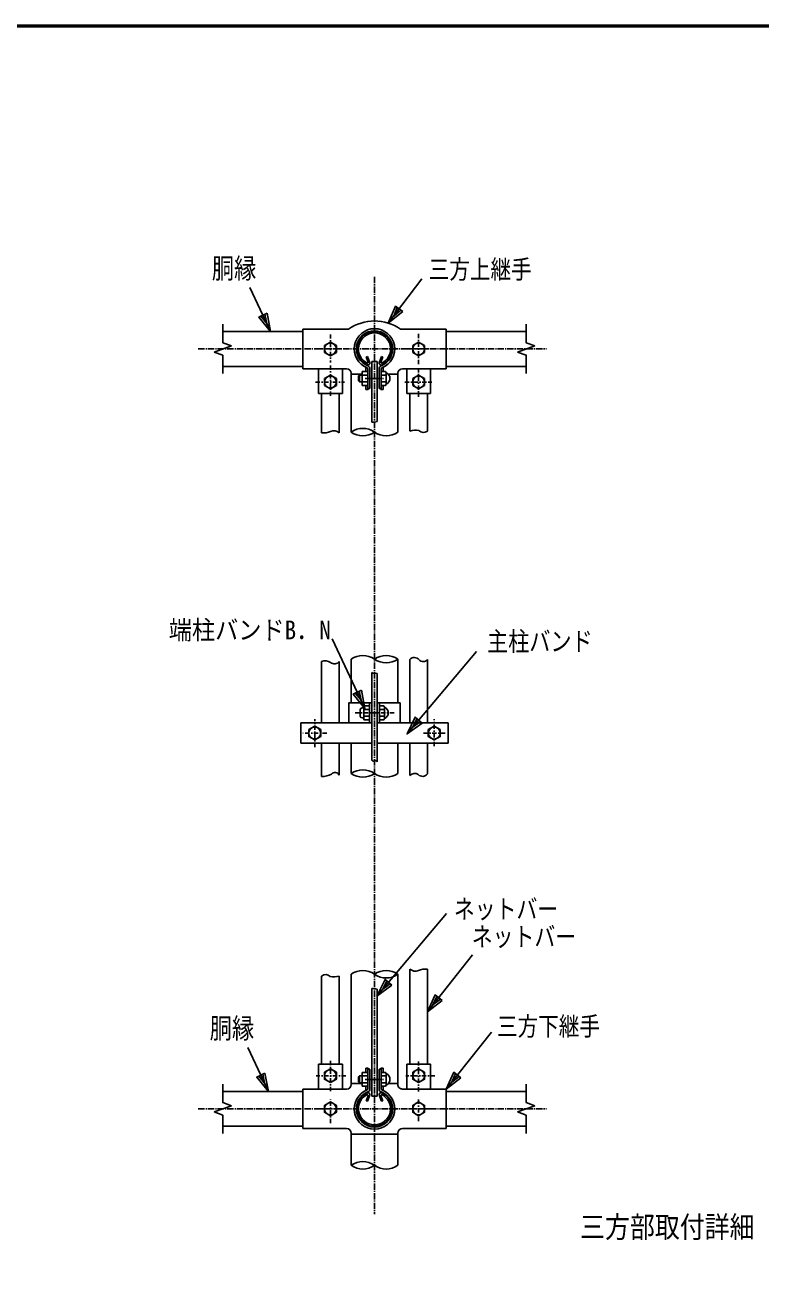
# Model space of a CAD drawing. Units: millimetres, scale not verified. Extents: x -4425 to 4425, y -3150 to 3150.
# Drawn here: x 1198 to 2912, y 0 to 2925 of the extents above; entities that cross this region are included whole.
import ezdxf
from ezdxf.enums import TextEntityAlignment as Align

# ---------------------------------------------------------------- set-up
doc = ezdxf.new("R2010")
doc.units = ezdxf.units.MM
doc.header["$LTSCALE"] = 20
doc.linetypes.add('USER1', pattern=[1.01, 0.5, -0.25, 0.01, -0.25])
doc.linetypes.add('USER2', pattern=[1.125, 0.75, -0.125, 0.125, -0.125])
for name, color, linetype, lineweight in [('0-1_1', 7, 'Continuous', 25), ('0-2_0', 7, 'Continuous', 25), ('0-3_CENTLN-L', 2, 'USER2', 25), ('0-7_WAKU', 7, 'Continuous', 25)]:
    doc.layers.add(name, color=color, linetype=linetype, lineweight=lineweight)
doc.styles.add('ＭＳ ゴシック', font='')
doc.styles.get('ＭＳ ゴシック').set_extended_font_data('MS Gothic')

# ---------------------------------------------------------------- blocks, each defined once
blk = doc.blocks.new('C11')
at = {"layer": '0-1_1', "color": 4}
blk.add_line((9441.3, 7557.39), (9376.87, 7694.22), dxfattribs=at)
blk.add_lwpolyline([(9430.11, 7614.02), (9441.3, 7557.39), (9404.77, 7602.09)], close=True, dxfattribs=at)
blk.add_lwpolyline([(9423.77, 7611.03), (9429.37, 7582.72), (9411.11, 7605.07)], dxfattribs=at)
blk = doc.blocks.new('C12')
at = {"layer": '0-1_1', "color": 4}
blk.add_line((9434.63, 6391.67), (9370.2, 6528.5), dxfattribs=at)
blk.add_lwpolyline([(9423.44, 6448.3), (9434.63, 6391.67), (9398.11, 6436.37)], close=True, dxfattribs=at)
blk.add_lwpolyline([(9417.11, 6445.32), (9422.7, 6417.01), (9404.44, 6439.36)], dxfattribs=at)
blk = doc.blocks.new('C13')
at = {"layer": '0-1_1', "color": 4}
blk.add_line((9806.99, 7582.85), (9911.2, 7721.64), dxfattribs=at)
blk.add_lwpolyline([(9851.81, 7619.22), (9806.99, 7582.85), (9829.42, 7636.03)], close=True, dxfattribs=at)
blk.add_lwpolyline([(9846.21, 7623.43), (9823.8, 7605.24), (9835.02, 7631.83)], dxfattribs=at)
blk = doc.blocks.new('C14')
at = {"layer": '0-1_1', "color": 4}
blk.add_line((9865.15, 6935.98), (10081.02, 7193.09), dxfattribs=at)
blk.add_lwpolyline([(9911.88, 6969.86), (9865.15, 6935.98), (9890.44, 6987.87)], close=True, dxfattribs=at)
blk.add_lwpolyline([(9906.52, 6974.37), (9883.15, 6957.42), (9895.8, 6983.37)], dxfattribs=at)
blk = doc.blocks.new('C15')
at = {"layer": '0-1_1', "color": 4}
blk.add_line((9928.44, 6638.88), (10068.65, 6816.03), dxfattribs=at)
blk.add_lwpolyline([(9974.17, 6674.11), (9928.44, 6638.88), (9952.22, 6691.48)], close=True, dxfattribs=at)
blk.add_lwpolyline([(9968.68, 6678.45), (9945.82, 6660.84), (9957.71, 6687.14)], dxfattribs=at)
blk = doc.blocks.new('C16')
at = {"layer": '0-1_1', "color": 4}
blk.add_line((9987.01, 6398.82), (10127.22, 6575.96), dxfattribs=at)
blk.add_lwpolyline([(10032.74, 6434.04), (9987.01, 6398.82), (10010.79, 6451.42)], close=True, dxfattribs=at)
blk.add_lwpolyline([(10027.25, 6438.38), (10004.39, 6420.77), (10016.28, 6447.07)], dxfattribs=at)

msp = doc.modelspace()

# ---------------------------------------------------------------- linework, layer by layer
at = {"layer": '0-1_1', "color": 4}
for p, q in [((1658.37, 2184.34), (1658.37, 2227.2)), ((2365.51, 2184.34), (2365.51, 2227.2)), ((1638.23, 2162.36), (1678.51, 2177.02)), ((1678.51, 2177.02), (1658.37, 2184.34)), ((2345.38, 2162.36), (2385.65, 2177.02)), ((2385.65, 2177.02), (2365.51, 2184.34)), ((1989.69, 1331.17), (1913.39, 1493.23)), ((1678.51, 404.36), (1638.23, 389.7)), ((1638.23, 389.7), (1658.37, 382.37)), ((1658.37, 382.37), (1658.37, 339.52)), ((2385.65, 404.36), (2345.38, 389.7)), ((2345.38, 389.7), (2365.51, 382.37)), ((2365.51, 382.37), (2365.51, 339.52))]:
    msp.add_line(p, q, dxfattribs=at)
at = {"layer": '0-1_1'}
for p, q in [((1658.37, 2210.4), (1844.8, 2210.4)), ((1844.8, 2215.76), (1844.8, 2123.62)), ((1844.8, 2215.76), (1951.29, 2215.76)), ((2072.59, 2215.76), (2179.08, 2215.76)), ((2179.08, 2215.76), (2179.08, 2123.62)), ((2179.08, 2210.4), (2365.51, 2210.4)), ((1995.82, 2152.02), (1992.6, 2150.84)), ((1997.74, 2136.72), (1992.6, 2150.84)), ((2001.12, 2137.43), (1995.82, 2152.02)), ((2005.51, 2140.2), (2005.51, 1998.6)), ((2005.51, 2140.2), (2018.37, 2140.2)), ((2018.37, 2140.2), (2018.37, 2000.48)), ((2022.76, 2137.43), (2028.07, 2152.02)), ((2026.15, 2136.72), (2031.29, 2150.84)), ((2028.07, 2152.02), (2031.29, 2150.84)), ((1658.37, 2128.97), (1844.8, 2128.97)), ((1844.8, 2123.61), (1946.8, 2123.61)), ((1881.23, 2065.76), (1881.23, 2123.62)), ((1936.94, 2065.76), (1936.94, 2123.62)), ((1957.51, 1975.76), (1957.51, 2112.9)), ((1983.39, 2110.76), (1957.51, 2110.76)), ((1976.96, 2108.92), (1974.82, 2106.77)), ((1974.82, 2106.77), (1974.82, 2095)), ((1996.25, 2108.92), (1976.96, 2108.92)), ((1976.96, 2108.39), (1976.96, 2093.39)), ((1983.39, 2116.96), (1996.25, 2116.96)), ((1983.39, 2116.96), (1983.39, 2084.81)), ((2037.78, 2116.96), (2027.64, 2116.96)), ((2038.13, 2108.92), (2027.64, 2108.92)), ((2039.42, 2114.11), (2037.78, 2116.96)), ((2039.42, 2087.66), (2039.42, 2114.11)), ((2066.37, 2110.76), (2044.21, 2110.76)), ((2066.37, 1975.76), (2066.37, 2112.9)), ((2077.08, 2123.61), (2179.08, 2123.61)), ((2086.94, 2123.61), (2086.94, 2065.76)), ((2142.66, 2123.61), (2142.66, 2065.76)), ((2179.08, 2128.97), (2365.51, 2128.97)), ((1974.82, 2095), (1976.96, 2092.86)), ((1996.25, 2092.86), (1976.96, 2092.86)), ((1983.39, 2084.81), (1996.25, 2084.81)), ((2027.64, 2092.85), (2038.13, 2092.85)), ((1881.23, 2065.76), (1936.94, 2065.76)), ((1888.73, 2065.76), (1888.73, 1973.85)), ((1929.44, 2065.76), (1929.44, 1973.85)), ((2086.94, 2065.76), (2142.66, 2065.76)), ((2094.44, 2065.76), (2094.44, 1978.13)), ((2135.16, 2065.76), (2135.16, 1978.13)), ((1888.73, 1440.95), (1888.73, 1297.15)), ((1929.44, 1440.95), (1929.44, 1297.15)), ((1957.51, 1446.08), (1957.51, 1344.29)), ((2066.37, 1446.08), (2066.37, 1344.29)), ((2094.44, 1445.24), (2094.44, 1297.15)), ((2135.16, 1445.24), (2135.16, 1297.15)), ((2005.51, 1415.08), (2005.52, 1210.83)), ((2018.37, 1412.29), (2018.37, 1206.66)), ((1978.73, 1328.22), (1978.73, 1313.22)), ((1987.3, 1332.51), (1983.01, 1332.51)), ((1987.3, 1336.79), (2000.16, 1336.79)), ((1987.3, 1336.79), (1987.3, 1304.65)), ((2000.16, 1328.75), (1987.46, 1328.75)), ((2000.16, 1344.29), (2000.16, 1297.15)), ((2018.37, 1344.29), (2071.73, 1344.29)), ((2023.73, 1344.29), (2023.73, 1297.15)), ((2033.87, 1336.79), (2023.73, 1336.79)), ((2034.22, 1328.76), (2023.73, 1328.76)), ((2035.51, 1333.94), (2033.87, 1336.79)), ((2035.51, 1307.5), (2035.51, 1333.94)), ((2071.73, 1344.29), (2071.73, 1297.15)), ((1840.51, 1297.15), (2005.52, 1297.15)), ((1840.51, 1297.15), (1840.51, 1250.01)), ((1987.3, 1308.94), (1983.01, 1308.94)), ((1987.3, 1304.65), (2000.16, 1304.65)), ((2000.16, 1312.69), (1987.46, 1312.69)), ((2071.73, 1297.15), (2018.37, 1297.15)), ((2018.37, 1297.15), (2183.37, 1297.15)), ((2023.73, 1312.69), (2034.22, 1312.69)), ((2183.37, 1297.15), (2183.37, 1250.01)), ((1840.51, 1250.01), (2005.52, 1250.01)), ((1888.73, 1250.01), (1888.73, 1172.57)), ((1929.44, 1250.01), (1929.44, 1175.72)), ((1957.51, 1250.01), (1957.51, 1179.29)), ((2018.37, 1250.01), (2183.37, 1250.01)), ((2066.37, 1250.01), (2066.37, 1179.29)), ((2094.44, 1250.01), (2094.44, 1174.46)), ((2135.16, 1250.01), (2135.16, 1178.87)), ((1888.73, 500.96), (1888.73, 706.78)), ((1929.44, 500.96), (1929.44, 706.78)), ((1957.51, 710.96), (1957.51, 453.82)), ((2066.37, 710.96), (2066.37, 453.82)), ((2094.44, 500.96), (2094.44, 723.16)), ((2135.16, 500.96), (2135.16, 723.16)), ((2005.51, 677.7), (2005.51, 426.52)), ((2018.37, 675.82), (2018.37, 426.52)), ((1936.94, 500.96), (1881.23, 500.96)), ((1881.23, 443.1), (1881.23, 500.96)), ((1936.94, 443.1), (1936.94, 500.96)), ((2142.66, 500.96), (2086.94, 500.96)), ((2086.94, 500.96), (2086.94, 443.1)), ((2142.66, 500.96), (2142.66, 443.1)), ((1974.82, 471.72), (1976.96, 473.86)), ((1974.82, 459.95), (1974.82, 471.72)), ((1996.25, 473.86), (1976.96, 473.86)), ((1976.96, 458.33), (1976.96, 473.33)), ((1983.39, 481.9), (1996.25, 481.9)), ((1983.39, 449.76), (1983.39, 481.9)), ((2027.64, 473.87), (2038.13, 473.87)), ((2039.42, 479.06), (2039.42, 452.61)), ((1844.8, 350.96), (1844.8, 443.1)), ((1946.8, 443.1), (1844.8, 443.1)), ((1957.51, 455.96), (1983.39, 455.96)), ((1976.96, 457.8), (1974.82, 459.95)), ((1996.25, 457.8), (1976.96, 457.8)), ((1983.39, 449.76), (1996.25, 449.76)), ((2038.13, 457.8), (2027.64, 457.8)), ((2037.78, 449.76), (2027.64, 449.76)), ((2039.42, 452.61), (2037.78, 449.76)), ((2044.21, 455.96), (2066.37, 455.96)), ((2179.08, 443.1), (2077.08, 443.1)), ((2179.08, 350.96), (2179.08, 443.1)), ((1844.8, 437.75), (1658.37, 437.75)), ((1997.74, 430), (1992.6, 415.88)), ((1995.82, 414.7), (1992.6, 415.88)), ((2001.12, 429.28), (1995.82, 414.7)), ((2005.51, 426.52), (2018.37, 426.52)), ((2022.76, 429.28), (2028.07, 414.7)), ((2026.15, 430), (2031.29, 415.88)), ((2028.07, 414.7), (2031.29, 415.88)), ((2365.51, 437.75), (2179.08, 437.75)), ((1844.8, 356.32), (1658.37, 356.32)), ((2365.51, 356.32), (2179.08, 356.32)), ((1946.8, 350.96), (1844.8, 350.96)), ((1957.51, 265.25), (1957.51, 340.25)), ((1957.51, 338.1), (2066.37, 338.1)), ((2066.37, 265.25), (2066.37, 340.25)), ((2179.08, 350.96), (2077.08, 350.96))]:
    msp.add_line(p, q, dxfattribs=at)
at = {"layer": '0-1_1', "color": 4, "linetype": 'USER1'}
for p, q in [((1909.08, 2203.74), (1909.08, 2138.21)), ((2114.8, 2204.78), (2114.8, 2132.69)), ((1882.07, 2169.69), (1934.68, 2169.69)), ((2087.12, 2169.69), (2141.51, 2169.69)), ((1909.08, 2130.97), (1909.08, 2055.77)), ((2114.8, 2125.1), (2114.8, 2057.84)), ((1874.56, 2092.54), (1942.19, 2092.54)), ((2082.83, 2092.54), (2145.45, 2092.54)), ((2057.49, 1320.72), (1960.3, 1320.72)), ((1872.66, 1240.89), (1872.66, 1306.41)), ((2151.23, 1243.09), (2151.23, 1305.68)), ((1900.78, 1273.58), (1843.44, 1273.58)), ((2176.86, 1273.58), (2123.31, 1273.58)), ((1909.08, 438.04), (1909.08, 509.78)), ((2114.8, 437.31), (2114.8, 507.59)), ((1945.21, 474.18), (1875.72, 474.18)), ((2152.55, 474.18), (2084.58, 474.18)), ((1909.08, 363.74), (1909.08, 423.04)), ((2114.8, 368.13), (2114.8, 423.77)), ((1934.2, 397.03), (1881.03, 397.03)), ((2143.44, 397.03), (2087.99, 397.03))]:
    msp.add_line(p, q, dxfattribs=at)
at = {"layer": '0-1_1'}
for points in [[(1909.08, 2185.77), (1895.16, 2177.73), (1895.16, 2161.64), (1909.08, 2153.6), (1923.01, 2161.64), (1923.01, 2177.73)], [(2114.8, 2185.77), (2100.87, 2177.73), (2100.87, 2161.64), (2114.8, 2153.6), (2128.73, 2161.64), (2128.73, 2177.73)], [(1909.08, 2108.63), (1895.16, 2100.59), (1895.16, 2084.5), (1909.08, 2076.46), (1923.01, 2084.5), (1923.01, 2100.59)], [(2114.8, 2108.63), (2100.87, 2100.59), (2100.87, 2084.5), (2114.8, 2076.46), (2128.73, 2084.5), (2128.73, 2100.59)], [(1872.66, 1257.5), (1886.58, 1265.54), (1886.58, 1281.62), (1872.66, 1289.66), (1858.73, 1281.62), (1858.73, 1265.54)], [(2151.23, 1257.5), (2165.16, 1265.54), (2165.16, 1281.62), (2151.23, 1289.66), (2137.3, 1281.62), (2137.3, 1265.54)], [(1909.08, 458.09), (1923.01, 466.13), (1923.01, 482.22), (1909.08, 490.26), (1895.16, 482.22), (1895.16, 466.13)], [(2114.8, 458.09), (2128.73, 466.13), (2128.73, 482.22), (2114.8, 490.26), (2100.87, 482.22), (2100.87, 466.13)], [(1909.08, 380.95), (1923.01, 388.99), (1923.01, 405.07), (1909.08, 413.12), (1895.16, 405.07), (1895.16, 388.99)], [(2114.8, 380.95), (2128.73, 388.99), (2128.73, 405.07), (2114.8, 413.12), (2100.87, 405.07), (2100.87, 388.99)]]:
    msp.add_lwpolyline(points, close=True, dxfattribs=at)
at = {"layer": '0-1_1', "color": 4}
for points in [[(1638.23, 2162.36), (1658.37, 2155.03), (1658.37, 2112.17)], [(2345.38, 2162.36), (2365.51, 2155.03), (2365.51, 2112.17)], [(1976.55, 1371.41), (1980.75, 1350.17), (1967.05, 1366.93)], [(1678.51, 404.36), (1658.37, 411.69), (1658.37, 454.55)], [(2385.65, 404.36), (2365.51, 411.69), (2365.51, 454.55)]]:
    msp.add_lwpolyline(points, dxfattribs=at)
at = {"layer": '0-1_1'}
for points in [[(2027.64, 2084.82), (2037.78, 2084.82), (2039.42, 2087.66)], [(2005.51, 1297.15), (1952.16, 1297.15), (1952.16, 1344.29), (2005.51, 1344.29)], [(2023.73, 1304.65), (2033.87, 1304.65), (2035.51, 1307.5)], [(2027.64, 481.9), (2037.78, 481.9), (2039.42, 479.06)]]:
    msp.add_lwpolyline(points, dxfattribs=at)
at = {"layer": '0-1_1', "color": 4}
msp.add_lwpolyline([(1981.3, 1373.64), (1989.69, 1331.17), (1962.3, 1364.7)], close=True, dxfattribs=at)
at = {"layer": '0-1_1'}
for centre in [(1909.08, 2169.69), (2114.8, 2169.69), (1909.08, 2092.54), (2114.8, 2092.54), (1872.66, 1273.58), (2151.23, 1273.58), (1909.08, 474.18), (2114.8, 474.18), (1909.08, 397.03), (2114.8, 397.03)]:
    msp.add_circle(centre, 13.93, dxfattribs=at)
for centre, radius, start, end in [((2011.94, 2130.04), 105, 54.71885, 125.28128), ((2011.94, 2169.69), 40.71, 296.23575, 242.80084), ((2011.94, 2169.69), 37.29, 294.33505, 245.82556), ((1996.94, 2136.53), 4.29, 245.55103, 10.6546), ((2026.94, 2136.51), 4.29, 169.34531, 287.95502), ((1946.8, 2112.9), 10.71, 0, 90), ((2013.96, 2117.68), 25.71, 340.09047, 352.02042), ((2013.71, 2100.89), 25.71, 341.79012, 18.20988), ((2033.23, 2100.89), 14.76, 294.79445, 65.20555), ((2077.08, 2112.9), 10.71, 90, 179.99992), ((2013.96, 2084.09), 25.71, 7.97958, 19.90953), ((1983.01, 1328.22), 4.29, 90, 180), ((2010.05, 1337.51), 25.71, 340.09047, 352.02042), ((2009.8, 1320.72), 25.71, 341.79012, 18.20988), ((2029.32, 1320.72), 14.76, 294.79445, 65.20555), ((1983.01, 1313.22), 4.29, 180, 270), ((2010.05, 1303.93), 25.71, 7.97958, 19.90953), ((2013.96, 482.63), 25.71, 340.09047, 352.02042), ((2013.71, 465.83), 25.71, 341.79012, 18.20988), ((2033.23, 465.83), 14.76, 294.79445, 65.20555), ((1946.8, 453.82), 10.71, 270, 0), ((2013.96, 449.04), 25.71, 7.97958, 19.90953), ((2077.08, 453.82), 10.71, 179.99992, 270), ((2011.94, 397.03), 40.71, 117.19916, 63.76425), ((2011.94, 397.03), 37.29, 114.17444, 65.66495), ((1996.94, 430.19), 4.29, 349.3454, 114.44897), ((2026.94, 430.21), 4.29, 72.04498, 190.65469), ((1946.8, 340.25), 10.71, 0, 90), ((2077.08, 340.25), 10.71, 90, 179.99992)]:
    msp.add_arc(centre, radius, start, end, dxfattribs=at)
at = {"layer": '0-1_1', "color": 4}
for centre, radius, start, end in [((2005.13, 2046.08), 47.48, 270.46069, 286.18905), ((1891.65, 2020.38), 46.63, 266.40433, 292.51282), ((1916.74, 1959.85), 18.89, 47.77401, 112.5283), ((1984.73, 1936.84), 47.49, 55.03597, 124.96473), ((1984.73, 2014.68), 47.49, 235.03528, 304.96435), ((2039.15, 2014.68), 47.49, 235.03604, 304.96481), ((2106.68, 1942.59), 37.58, 76.84252, 108.99897), ((2125.79, 1989.92), 15.05, 225.44725, 308.45767), ((1896.21, 1413.27), 28.68, 62.15757, 105.12089), ((1918.6, 1447.61), 12.72, 224.93881, 328.44345), ((1984.73, 1407.16), 47.49, 55.03597, 124.96473), ((2039.15, 1407.16), 47.49, 55.03519, 124.96473), ((2039.15, 1485), 47.49, 235.03604, 304.96481), ((2104.85, 1436), 13.92, 38.6186, 138.4232), ((2125.22, 1452.98), 12.6, 221.17502, 322.06772), ((2011.19, 1420.55), 7.89, 223.96057, 272.47491), ((2014.45, 1403.43), 9.69, 66.12931, 107.49383), ((2009.64, 1212.6), 4.49, 203.1648, 300.64392), ((2014.27, 1204.98), 4.43, 22.22168, 121.93508), ((1891.09, 1213.81), 41.31, 266.71991, 300.14752), ((1919.88, 1171.27), 10.54, 24.96084, 139.69595), ((1984.73, 1140.38), 47.49, 55.03597, 124.96473), ((1984.73, 1218.21), 47.49, 235.03528, 304.96435), ((2039.15, 1218.21), 47.49, 235.03604, 304.96481), ((2105.56, 1164.91), 14.66, 55.19426, 139.33984), ((2123.8, 1186.06), 13.44, 222.71982, 327.64319), ((1898.09, 694.99), 15.05, 45.44718, 128.45758), ((1917.21, 742.31), 37.58, 256.84259, 288.99902), ((1984.73, 672.04), 47.49, 55.03597, 124.96473), ((2039.15, 672.04), 47.49, 55.03519, 124.96473), ((2039.15, 749.88), 47.49, 235.03604, 304.96481), ((2107.14, 737.15), 18.89, 227.77408, 292.52838), ((2132.23, 676.62), 46.63, 86.40426, 112.51272), ((2005.13, 630.22), 47.48, 73.81095, 89.53931), ((1984.73, 226.33), 47.49, 55.03597, 124.96473), ((1984.73, 304.16), 47.49, 235.03528, 304.96435), ((2039.15, 304.16), 47.49, 235.03604, 304.96481)]:
    msp.add_arc(centre, radius, start, end, dxfattribs=at)
at = {"layer": '0-2_0', "color": 2}
for p, q in [((1991.95, 2126.82), (1991.95, 2116.96)), ((2031.94, 2126.82), (2031.94, 2116.96)), ((1991.95, 2084.81), (1991.95, 2075.09)), ((1996.89, 2077.24), (1996.89, 2075.09)), ((2026.99, 2077.24), (2026.99, 2075.09)), ((2031.94, 2084.82), (2031.94, 2075.09)), ((1991.95, 2075.09), (1996.89, 2075.09)), ((2026.99, 2075.09), (2031.94, 2075.09)), ((1991.95, 491.63), (1996.89, 491.63)), ((1991.95, 481.9), (1991.95, 491.63)), ((1996.89, 489.48), (1996.89, 491.63)), ((2026.99, 491.63), (2031.94, 491.63)), ((2026.99, 489.48), (2026.99, 491.63)), ((2031.94, 481.9), (2031.94, 491.63)), ((1991.95, 439.9), (1991.95, 449.76)), ((2031.94, 439.9), (2031.94, 449.76)), ((1991.95, 354.03), (1991.95, 354.17)), ((2031.94, 354.03), (2031.94, 354.17))]:
    msp.add_line(p, q, dxfattribs=at)
at = {"layer": '0-2_0'}
for p, q in [((1996.25, 2077.24), (1996.25, 2123.57)), ((2001.19, 2077.24), (2001.19, 2123.57)), ((2022.69, 2077.24), (2022.69, 2123.57)), ((2027.64, 2077.24), (2027.64, 2123.57)), ((1996.25, 2077.24), (2001.19, 2077.24)), ((2022.69, 2077.24), (2027.64, 2077.24)), ((1996.25, 489.48), (2001.19, 489.48)), ((1996.25, 489.48), (1996.25, 443.15)), ((2001.19, 489.48), (2001.19, 443.15)), ((2022.69, 489.48), (2022.69, 443.15)), ((2022.69, 489.48), (2027.64, 489.48)), ((2027.64, 489.48), (2027.64, 443.15))]:
    msp.add_line(p, q, dxfattribs=at)
at = {"layer": '0-2_0', "color": 4, "linetype": 'USER2'}
for p, q in [((1990.24, 2100.89), (2034.78, 2100.89)), ((1990.24, 465.83), (2034.78, 465.83))]:
    msp.add_line(p, q, dxfattribs=at)
at = {"layer": '0-2_0'}
for centre, radius, start, end in [((2011.94, 2169.69), 47.3, 291.15361, 248.84639), ((2011.94, 2169.69), 42.35, 291.15361, 248.84639), ((1994.1, 2123.57), 2.15, 0, 68.84639), ((1994.1, 2123.57), 7.09, 0, 68.84639), ((2029.79, 2123.57), 7.09, 111.15361, 180), ((2029.79, 2123.57), 2.15, 111.15361, 180), ((2011.94, 397.03), 47.3, 111.15361, 68.84639), ((1994.1, 443.15), 2.15, 291.15361, 0), ((1994.1, 443.15), 7.09, 291.15361, 0), ((2029.79, 443.15), 7.09, 180, 248.84639), ((2029.79, 443.15), 2.15, 180, 248.84639), ((2011.94, 397.03), 42.35, 111.15361, 68.84639)]:
    msp.add_arc(centre, radius, start, end, dxfattribs=at)
at = {"layer": '0-3_CENTLN-L'}
for p, q in [((2011.94, 2338.1), (2011.94, 151.63)), ((1601.04, 2169.69), (2412.5, 2169.69)), ((1601.04, 397.03), (2412.5, 397.03))]:
    msp.add_line(p, q, dxfattribs=at)
at = {"layer": '0-7_WAKU'}
msp.add_line((-4047.88, 2923.24), (4198.12, 2923.24), dxfattribs=at)
msp.add_lwpolyline([(-4049.88, 2925.24), (4200.12, 2925.24), (4200.12, -2924.76), (-4049.88, -2924.76)], close=True, dxfattribs=at)
msp.add_lwpolyline([(-4045.88, -2920.76), (-4045.88, 2921.24), (4196.12, 2921.24)], dxfattribs=at)

# ---------------------------------------------------------------- block references
at = {"layer": '0-2_0', "xscale": 0.75, "yscale": 0.75}
for name, p in [('C11', (-5311.17, -3457.64)), ('C13', (-5311.17, -3457.64)), ('C14', (-5311.17, -3930.53)), ('C14', (-5381.42, -4542.13)), ('C15', (-5311.17, -4356.01)), ('C16', (-5311.17, -4356.01)), ('C12', (-5311.17, -4356.01))]:
    msp.add_blockref(name, p, dxfattribs=at)

# ---------------------------------------------------------------- texts
at = {"layer": '0-1_1', "color": 4, "style": 'ＭＳ ゴシック'}
for s, height, width, p in [('胴縁', 47.36, 0.8, (1632.95, 2319.85)), ('三方上継手', 43.99, 0.8, (2138.25, 2320.29)), ('端柱バンドB．N', 43.98, 0.9, (1532.45, 1478.95)), ('主柱バンド', 45.1, 0.8, (2274.22, 1451.5)), ('ネットバー', 44.57, 0.8, (2196.84, 827.67)), ('ネットバー', 44.57, 0.8, (2238.61, 763.16)), ('胴縁', 47.36, 0.8, (1627.95, 547.19)), ('三方下継手', 43.99, 0.8, (2297.42, 554.45)), ('三方部取付詳細', 50.09, 0.85, (2491.02, 81.45))]:
    msp.add_text(s, height=height, dxfattribs=dict(at, width=width)).set_placement(p, align=Align.BOTTOM_LEFT)

doc.saveas('drawing.dxf')
